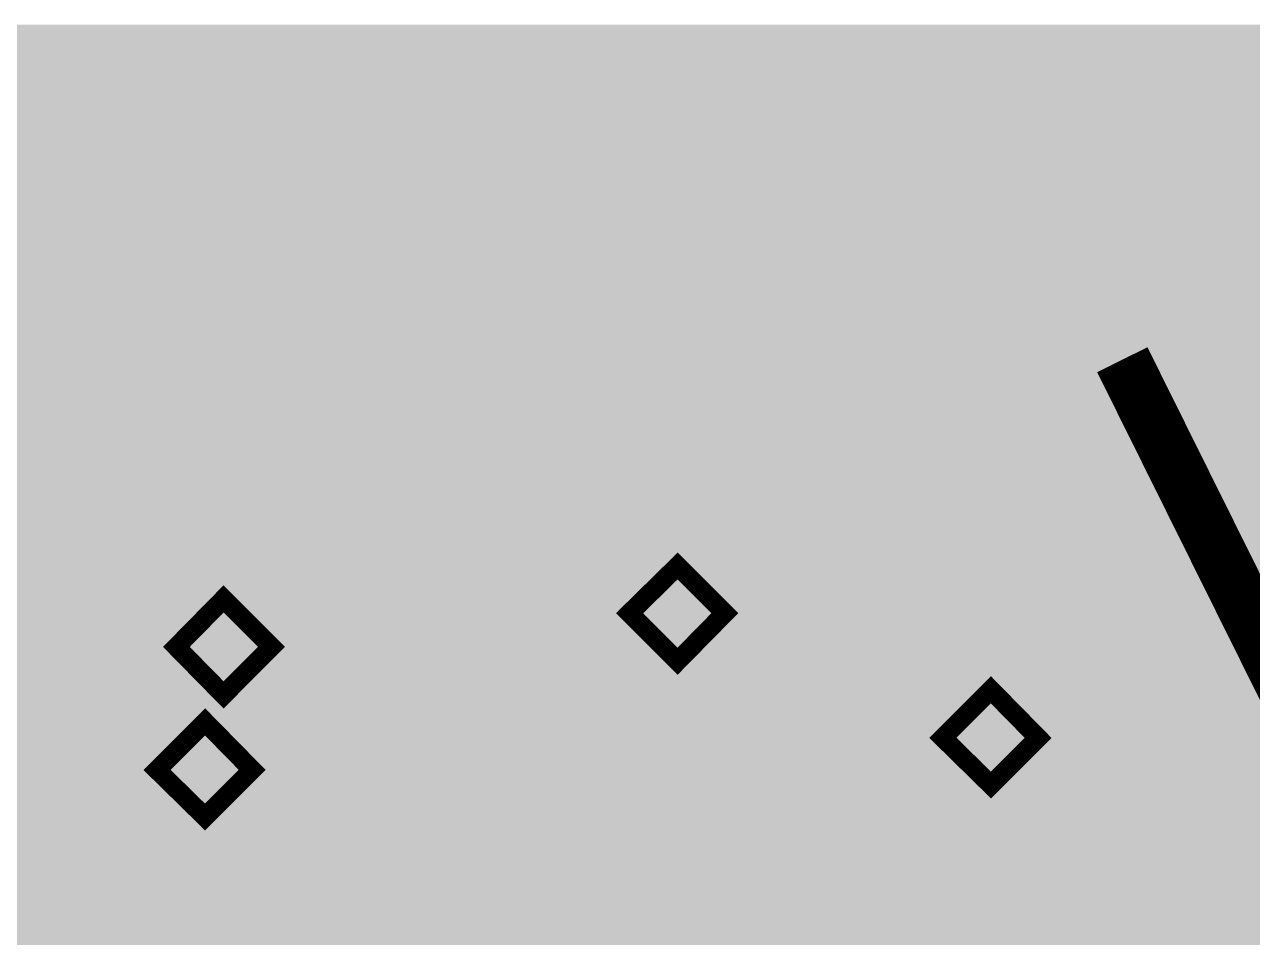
# Model space of a CAD drawing. Header units: millimetres. Extents: x 92 to 588, y 96 to 434.
# Drawn here: x 338.11 to 363.83, y 414.67 to 433.79 of the extents above; entities that cross this region are included whole.
import ezdxf

# ---------------------------------------------------------------- set-up
doc = ezdxf.new("R2010")
doc.units = ezdxf.units.MM
doc.layers.add('H', color=7, linetype='Continuous')
doc.layers.add('P', color=7, linetype='Continuous')

msp = doc.modelspace()

# ---------------------------------------------------------------- hatches: boundary and pattern name
at = {"layer": 'H', "linetype": 'Continuous'}
for points in [[(291.162, 223.903), (291.162, 433.788), (588.166, 433.788), (588.166, 223.903), (291.162, 223.903)], [(362.846, 423.222), (362.688, 423.257), (362.617, 423.275), (362.547, 423.31), (362.423, 423.398), (362.37, 423.451), (362.3, 423.522), (362.194, 423.716), (362.159, 423.822), (362.123, 423.945), (362.088, 424.245), (362.088, 424.404), (362.088, 424.563), (362.123, 424.88), (362.159, 425.021), (362.194, 425.145), (362.3, 425.392), (362.37, 425.48), (362.441, 425.586), (362.617, 425.727), (362.723, 425.797), (362.846, 425.85), (363.093, 425.903), (363.235, 425.903), (363.323, 425.903), (363.411, 425.903), (363.481, 425.886), (363.534, 425.868), (363.534, 425.533), (363.464, 425.568), (363.393, 425.586), (363.287, 425.603), (363.199, 425.603), (363.111, 425.603), (362.97, 425.568), (362.846, 425.515), (362.723, 425.445), (362.67, 425.392), (362.635, 425.339), (362.547, 425.198), (362.494, 425.039), (362.458, 424.845), (362.441, 424.739), (362.547, 424.563), (362.441, 424.492), (362.441, 424.457), (362.441, 424.422), (362.441, 424.192), (362.458, 423.981), (362.494, 423.892), (362.511, 423.822), (362.582, 423.698), (362.617, 423.645), (362.688, 423.575), (362.776, 423.54), (362.846, 423.504), (362.935, 423.504), (363.04, 423.504), (363.164, 423.557), (363.252, 423.61), (363.27, 423.645), (363.305, 423.681), (363.358, 423.787), (363.411, 423.945), (363.411, 424.086), (363.411, 424.175), (363.393, 424.298), (363.358, 424.369), (363.34, 424.422), (363.27, 424.51), (363.235, 424.545), (363.199, 424.58), (363.111, 424.616), (363.076, 424.616), (362.988, 424.633), (362.899, 424.633), (362.776, 424.633), (362.67, 424.598), (362.547, 424.563), (362.441, 424.739), (362.564, 424.827), (362.688, 424.88), (362.758, 424.898), (362.899, 424.915), (362.97, 424.915), (363.129, 424.915), (363.235, 424.898), (363.305, 424.88), (363.411, 424.81), (363.481, 424.774), (363.552, 424.704), (363.658, 424.58), (363.693, 424.492), (363.728, 424.404), (363.764, 424.21), (363.764, 424.104), (363.764, 424.016), (363.728, 423.822), (363.693, 423.734), (363.658, 423.663), (363.57, 423.522), (363.517, 423.451), (363.464, 423.398), (363.323, 423.31), (363.252, 423.275), (363.182, 423.257), (363.023, 423.222), (362.846, 423.222)], [(346.125, 422.287), (346.037, 422.287), (345.878, 422.323), (345.807, 422.34), (345.737, 422.375), (345.596, 422.464), (345.543, 422.517), (345.49, 422.587), (345.384, 422.781), (345.331, 422.887), (345.296, 423.01), (345.26, 423.31), (345.26, 423.645), (345.296, 423.945), (345.331, 424.086), (345.366, 424.21), (345.472, 424.457), (345.543, 424.563), (345.613, 424.651), (345.807, 424.81), (345.913, 424.863), (346.019, 424.915), (346.284, 424.968), (346.425, 424.968), (346.513, 424.968), (346.583, 424.968), (346.654, 424.951), (346.707, 424.933), (346.707, 424.598), (346.654, 424.633), (346.566, 424.651), (346.478, 424.668), (346.372, 424.668), (346.301, 424.668), (346.142, 424.651), (346.019, 424.58), (345.895, 424.51), (345.86, 424.457), (345.807, 424.404), (345.719, 424.263), (345.666, 424.104), (345.631, 423.91), (345.613, 423.804), (345.737, 423.628), (345.613, 423.557), (345.613, 423.522), (345.613, 423.487), (345.613, 423.451), (345.613, 423.398), (345.613, 423.275), (345.649, 423.046), (345.666, 422.958), (345.684, 422.887), (345.754, 422.763), (345.79, 422.711), (345.878, 422.64), (345.948, 422.605), (346.037, 422.569), (346.125, 422.569), (346.213, 422.569), (346.354, 422.622), (346.425, 422.675), (346.46, 422.711), (346.495, 422.763), (346.53, 422.852), (346.583, 423.028), (346.583, 423.169), (346.583, 423.24), (346.566, 423.381), (346.548, 423.434), (346.53, 423.487), (346.46, 423.575), (346.407, 423.61), (346.372, 423.645), (346.301, 423.681), (346.248, 423.681), (346.178, 423.698), (346.072, 423.698), (345.966, 423.698), (345.843, 423.663), (345.737, 423.628), (345.613, 423.804), (345.737, 423.892), (345.878, 423.945), (345.931, 423.963), (346.072, 423.981), (346.16, 423.981), (346.301, 423.981), (346.425, 423.963), (346.478, 423.945), (346.601, 423.875), (346.654, 423.839), (346.725, 423.787), (346.83, 423.645), (346.866, 423.557), (346.901, 423.487), (346.936, 423.293), (346.936, 423.169), (346.936, 423.081), (346.901, 422.887), (346.866, 422.816), (346.83, 422.728), (346.742, 422.587), (346.689, 422.534), (346.636, 422.464), (346.513, 422.375), (346.442, 422.34), (346.354, 422.323), (346.195, 422.287), (346.125, 422.287)], [(348.277, 422.34), (348.277, 423.222), (348.277, 423.504), (348.277, 424.51), (347.395, 423.504), (348.277, 423.504), (348.277, 423.222), (347.13, 423.222), (347.13, 423.593), (348.294, 424.915), (348.612, 424.915), (348.612, 423.504), (348.912, 423.504), (348.912, 423.222), (348.612, 423.222), (348.612, 422.34), (348.277, 422.34)], [(350.429, 422.34), (351.61, 424.616), (350.288, 424.616), (350.288, 424.915), (351.928, 424.915), (351.928, 424.527), (350.799, 422.34), (350.429, 422.34)], [(352.933, 422.287), (352.828, 422.287), (352.634, 422.305), (352.545, 422.323), (352.369, 422.375), (352.228, 422.446), (352.228, 422.816), (352.369, 422.728), (352.545, 422.658), (352.634, 422.622), (352.81, 422.587), (352.916, 422.587), (353.022, 422.587), (353.127, 422.622), (353.18, 422.64), (353.269, 422.693), (353.304, 422.728), (353.357, 422.816), (353.41, 422.905), (353.427, 422.94), (353.445, 423.063), (353.445, 423.134), (353.445, 423.204), (353.41, 423.31), (353.392, 423.363), (353.374, 423.398), (353.321, 423.469), (353.286, 423.504), (353.216, 423.557), (353.11, 423.575), (353.004, 423.593), (352.898, 423.593), (352.757, 423.593), (352.757, 423.875), (352.863, 423.875), (352.986, 423.892), (353.163, 423.945), (353.251, 423.998), (353.286, 424.016), (353.339, 424.086), (353.392, 424.21), (353.392, 424.316), (353.392, 424.369), (353.374, 424.439), (353.357, 424.492), (353.339, 424.51), (353.286, 424.58), (353.18, 424.633), (353.11, 424.651), (353.022, 424.668), (352.933, 424.668), (352.845, 424.668), (352.757, 424.651), (352.669, 424.633), (352.563, 424.598), (352.492, 424.563), (352.422, 424.527), (352.369, 424.492), (352.316, 424.457), (352.298, 424.81), (352.422, 424.88), (352.598, 424.933), (352.704, 424.951), (352.88, 424.968), (352.969, 424.968), (353.145, 424.968), (353.269, 424.933), (353.339, 424.915), (353.463, 424.863), (353.515, 424.827), (353.568, 424.792), (353.657, 424.686), (353.692, 424.633), (353.71, 424.563), (353.745, 424.422), (353.745, 424.351), (353.745, 424.245), (353.674, 424.069), (353.604, 423.981), (353.533, 423.91), (353.357, 423.804), (353.269, 423.769), (353.357, 423.734), (353.445, 423.698), (353.533, 423.645), (353.604, 423.575), (353.657, 423.54), (353.71, 423.451), (353.745, 423.398), (353.762, 423.328), (353.798, 423.187), (353.798, 423.099), (353.798, 423.01), (353.762, 422.852), (353.727, 422.781), (353.71, 422.711), (353.621, 422.587), (353.568, 422.517), (353.498, 422.464), (353.374, 422.375), (353.286, 422.34), (353.216, 422.323), (353.022, 422.287), (352.933, 422.287)], [(342.756, 421.635), (342.756, 422.005), (342.915, 422.164), (343.073, 422.323), (343.232, 422.464), (343.373, 422.622), (343.514, 422.781), (343.708, 423.046), (343.779, 423.152), (343.832, 423.24), (343.885, 423.451), (343.885, 423.54), (343.885, 423.645), (343.849, 423.734), (343.832, 423.769), (343.779, 423.839), (343.761, 423.875), (343.691, 423.928), (343.62, 423.945), (343.532, 423.981), (343.444, 423.981), (343.355, 423.981), (343.25, 423.945), (343.161, 423.928), (343.073, 423.892), (343.003, 423.857), (342.932, 423.822), (342.862, 423.787), (342.826, 423.751), (342.809, 424.122), (342.932, 424.175), (343.109, 424.228), (343.197, 424.245), (343.373, 424.28), (343.461, 424.28), (343.55, 424.28), (343.708, 424.245), (343.849, 424.21), (343.973, 424.139), (344.026, 424.086), (344.079, 424.033), (344.167, 423.928), (344.202, 423.787), (344.237, 423.645), (344.237, 423.557), (344.237, 423.416), (344.202, 423.293), (344.167, 423.152), (344.096, 423.046), (344.043, 422.94), (343.955, 422.816), (343.849, 422.711), (343.761, 422.605), (343.585, 422.428), (343.391, 422.234), (343.214, 422.058), (343.073, 421.934), (344.343, 421.934), (344.343, 421.635), (342.756, 421.635)], [(338.452, 421.582), (338.275, 421.599), (338.099, 421.617), (337.923, 421.67), (337.782, 421.74), (337.782, 422.093), (337.852, 422.076), (337.993, 421.987), (338.081, 421.97), (338.187, 421.934), (338.275, 421.899), (338.364, 421.882), (338.47, 421.882), (338.575, 421.899), (338.664, 421.917), (338.716, 421.934), (338.805, 422.005), (338.84, 422.04), (338.893, 422.128), (338.928, 422.217), (338.963, 422.323), (338.963, 422.464), (338.963, 422.534), (338.946, 422.64), (338.928, 422.693), (338.91, 422.728), (338.858, 422.799), (338.822, 422.834), (338.787, 422.869), (338.699, 422.905), (338.646, 422.922), (338.522, 422.958), (338.399, 422.958), (338.258, 422.958), (338.117, 422.94), (337.976, 422.905), (337.887, 422.887), (337.887, 424.228), (339.299, 424.228), (339.299, 423.928), (338.223, 423.928), (338.223, 423.24), (338.293, 423.24), (338.399, 423.24), (338.452, 423.24), (338.646, 423.24), (338.787, 423.204), (338.858, 423.187), (338.999, 423.134), (339.052, 423.081), (339.122, 423.028), (339.21, 422.905), (339.246, 422.834), (339.281, 422.763), (339.316, 422.569), (339.316, 422.464), (339.316, 422.375), (339.299, 422.199), (339.263, 422.111), (339.228, 422.04), (339.14, 421.899), (339.087, 421.846), (339.034, 421.776), (338.91, 421.688), (338.822, 421.652), (338.734, 421.617), (338.558, 421.582), (338.452, 421.582)], [(341.01, 421.635), (341.01, 421.899), (341.468, 421.899), (341.468, 423.628), (341.01, 423.628), (341.01, 423.875), (341.133, 423.875), (341.327, 423.91), (341.398, 423.945), (341.433, 423.963), (341.486, 424.016), (341.521, 424.139), (341.539, 424.228), (341.803, 424.228), (341.803, 421.899), (342.262, 421.899), (342.262, 421.635), (341.01, 421.635)], [(349.335, 422.34), (349.335, 422.834), (349.758, 422.834), (349.758, 422.34), (349.335, 422.34)], [(351.787, 420.453), (350.781, 421.458), (351.787, 422.446), (352.775, 421.458), (351.787, 420.453)], [(339.845, 421.635), (339.845, 422.128), (340.251, 422.128), (340.251, 421.635), (339.845, 421.635)], [(342.28, 419.747), (341.292, 420.753), (342.28, 421.758), (343.285, 420.753), (342.28, 419.747)], [(360.924, 418.266), (360.853, 418.283), (360.695, 418.301), (360.606, 418.336), (360.536, 418.371), (360.412, 418.46), (360.359, 418.513), (360.289, 418.583), (360.201, 418.777), (360.148, 418.883), (360.112, 419.006), (360.077, 419.289), (360.077, 419.465), (360.077, 419.624), (360.112, 419.941), (360.148, 420.065), (360.183, 420.206), (360.289, 420.435), (360.359, 420.541), (360.43, 420.647), (360.606, 420.788), (360.73, 420.858), (360.836, 420.894), (361.1, 420.964), (361.241, 420.964), (361.312, 420.964), (361.4, 420.947), (361.471, 420.947), (361.524, 420.929), (361.524, 420.594), (361.453, 420.612), (361.382, 420.647), (361.294, 420.664), (361.188, 420.664), (361.118, 420.664), (360.959, 420.629), (360.836, 420.576), (360.712, 420.488), (360.659, 420.453), (360.624, 420.382), (360.536, 420.259), (360.483, 420.082), (360.448, 419.906), (360.43, 419.8), (360.536, 419.624), (360.43, 419.553), (360.43, 419.483), (360.43, 419.253), (360.448, 419.042), (360.483, 418.953), (360.5, 418.883), (360.571, 418.742), (360.606, 418.707), (360.677, 418.636), (360.765, 418.583), (360.836, 418.565), (360.941, 418.565), (361.03, 418.565), (361.171, 418.618), (361.241, 418.671), (361.277, 418.707), (361.294, 418.742), (361.347, 418.83), (361.4, 419.006), (361.4, 419.148), (361.4, 419.236), (361.382, 419.359), (361.365, 419.412), (361.33, 419.465), (361.277, 419.571), (361.224, 419.606), (361.188, 419.624), (361.118, 419.659), (361.065, 419.677), (360.977, 419.694), (360.889, 419.694), (360.765, 419.694), (360.659, 419.659), (360.536, 419.624), (360.43, 419.8), (360.553, 419.871), (360.695, 419.924), (360.747, 419.959), (360.889, 419.977), (360.977, 419.977), (361.118, 419.977), (361.241, 419.941), (361.294, 419.924), (361.418, 419.871), (361.471, 419.818), (361.541, 419.765), (361.647, 419.641), (361.682, 419.553), (361.718, 419.465), (361.753, 419.271), (361.753, 419.165), (361.753, 419.059), (361.718, 418.883), (361.682, 418.795), (361.647, 418.724), (361.559, 418.583), (361.506, 418.513), (361.453, 418.46), (361.312, 418.371), (361.241, 418.336), (361.171, 418.301), (361.012, 418.283), (360.924, 418.266)], [(362.776, 418.266), (362.582, 418.283), (362.405, 418.318), (362.229, 418.354), (362.088, 418.424), (362.088, 418.795), (362.159, 418.759), (362.229, 418.724), (362.3, 418.689), (362.388, 418.654), (362.494, 418.618), (362.582, 418.601), (362.67, 418.583), (362.776, 418.583), (362.882, 418.583), (362.97, 418.618), (363.023, 418.636), (363.111, 418.689), (363.146, 418.724), (363.199, 418.812), (363.252, 418.918), (363.27, 419.024), (363.27, 419.148), (363.27, 419.218), (363.252, 419.324), (363.235, 419.377), (363.217, 419.412), (363.164, 419.5), (363.129, 419.518), (363.093, 419.553), (363.005, 419.606), (362.952, 419.624), (362.829, 419.641), (362.705, 419.641), (362.564, 419.641), (362.423, 419.624), (362.3, 419.606), (362.194, 419.588), (362.194, 420.911), (363.623, 420.911), (363.623, 420.612), (362.529, 420.612), (362.529, 419.924), (362.6, 419.924), (362.652, 419.924), (362.705, 419.941), (362.758, 419.941), (362.952, 419.924), (363.093, 419.906), (363.164, 419.888), (363.305, 419.818), (363.358, 419.765), (363.429, 419.73), (363.517, 419.606), (363.57, 419.536), (363.587, 419.447), (363.623, 419.271), (363.623, 419.148), (363.623, 419.059), (363.605, 418.883), (363.57, 418.795), (363.534, 418.724), (363.446, 418.583), (363.411, 418.53), (363.34, 418.477), (363.217, 418.371), (363.129, 418.336), (363.04, 418.318), (362.864, 418.283), (362.776, 418.266)], [(358.349, 417.86), (357.343, 418.848), (358.349, 419.853), (359.336, 418.848), (358.349, 417.86)], [(341.891, 417.19), (340.886, 418.177), (341.891, 419.183), (342.879, 418.177), (341.891, 417.19)], [(350.464, 415.373), (350.376, 415.373), (350.217, 415.408), (350.146, 415.426), (350.076, 415.461), (349.952, 415.549), (349.882, 415.602), (349.829, 415.673), (349.723, 415.867), (349.67, 415.973), (349.653, 416.096), (349.6, 416.396), (349.6, 416.555), (349.6, 416.731), (349.635, 417.031), (349.67, 417.172), (349.705, 417.295), (349.811, 417.542), (349.882, 417.648), (349.952, 417.736), (350.146, 417.895), (350.252, 417.948), (350.358, 418.001), (350.623, 418.054), (350.764, 418.054), (350.852, 418.054), (350.923, 418.054), (350.993, 418.036), (351.064, 418.019), (351.064, 417.683), (350.993, 417.719), (350.905, 417.736), (350.817, 417.754), (350.711, 417.754), (350.64, 417.754), (350.482, 417.736), (350.358, 417.666), (350.252, 417.595), (350.199, 417.542), (350.146, 417.489), (350.058, 417.348), (350.005, 417.19), (349.97, 416.996), (349.952, 416.89), (350.076, 416.713), (349.952, 416.643), (349.952, 416.608), (349.952, 416.572), (349.952, 416.361), (349.988, 416.131), (350.005, 416.043), (350.041, 415.973), (350.094, 415.849), (350.129, 415.796), (350.217, 415.726), (350.288, 415.69), (350.376, 415.655), (350.464, 415.655), (350.57, 415.655), (350.693, 415.708), (350.764, 415.761), (350.799, 415.796), (350.834, 415.849), (350.87, 415.937), (350.923, 416.114), (350.923, 416.255), (350.923, 416.325), (350.905, 416.466), (350.887, 416.519), (350.87, 416.572), (350.799, 416.66), (350.746, 416.696), (350.711, 416.731), (350.64, 416.766), (350.605, 416.766), (350.517, 416.784), (350.429, 416.784), (350.305, 416.784), (350.182, 416.749), (350.076, 416.713), (349.952, 416.89), (350.076, 416.978), (350.217, 417.031), (350.27, 417.048), (350.429, 417.066), (350.499, 417.066), (350.64, 417.066), (350.764, 417.048), (350.817, 417.031), (350.94, 416.96), (350.993, 416.925), (351.064, 416.872), (351.17, 416.731), (351.205, 416.643), (351.24, 416.572), (351.275, 416.378), (351.275, 416.255), (351.275, 416.167), (351.24, 415.973), (351.205, 415.902), (351.187, 415.814), (351.099, 415.673), (351.028, 415.62), (350.975, 415.549), (350.852, 415.461), (350.781, 415.426), (350.711, 415.408), (350.552, 415.373), (350.464, 415.373)], [(352.298, 415.373), (352.104, 415.373), (351.928, 415.408), (351.752, 415.461), (351.61, 415.514), (351.61, 415.884), (351.681, 415.849), (351.752, 415.814), (351.84, 415.778), (351.928, 415.743), (352.016, 415.708), (352.104, 415.69), (352.193, 415.673), (352.298, 415.673), (352.404, 415.673), (352.51, 415.708), (352.545, 415.726), (352.634, 415.796), (352.669, 415.831), (352.739, 415.902), (352.775, 416.008), (352.792, 416.114), (352.81, 416.255), (352.81, 416.308), (352.792, 416.431), (352.775, 416.466), (352.739, 416.519), (352.686, 416.59), (352.651, 416.625), (352.616, 416.643), (352.528, 416.696), (352.475, 416.713), (352.369, 416.731), (352.228, 416.731), (352.087, 416.731), (351.946, 416.713), (351.822, 416.696), (351.716, 416.678), (351.716, 418.001), (353.145, 418.001), (353.145, 417.701), (352.051, 417.701), (352.051, 417.013), (352.122, 417.031), (352.175, 417.031), (352.245, 417.031), (352.298, 417.031), (352.475, 417.031), (352.634, 416.996), (352.686, 416.978), (352.828, 416.907), (352.898, 416.872), (352.951, 416.819), (353.057, 416.696), (353.092, 416.625), (353.127, 416.555), (353.145, 416.361), (353.163, 416.255), (353.145, 416.149), (353.127, 415.973), (353.092, 415.902), (353.057, 415.814), (352.986, 415.69), (352.933, 415.62), (352.88, 415.567), (352.739, 415.479), (352.651, 415.443), (352.581, 415.408), (352.387, 415.373), (352.298, 415.373)], [(355.42, 415.373), (355.315, 415.373), (355.121, 415.408), (354.98, 415.496), (354.838, 415.62), (354.785, 415.708), (354.75, 415.796), (354.662, 415.99), (354.627, 416.255), (354.591, 416.555), (354.591, 416.713), (354.591, 416.89), (354.627, 417.19), (354.662, 417.437), (354.75, 417.648), (354.803, 417.736), (354.856, 417.807), (354.98, 417.93), (355.138, 418.019), (355.315, 418.054), (355.42, 418.054), (355.42, 417.772), (355.35, 417.772), (355.226, 417.736), (355.174, 417.701), (355.138, 417.666), (355.068, 417.56), (355.032, 417.507), (355.015, 417.437), (354.98, 417.26), (354.962, 417.172), (354.944, 416.96), (354.944, 416.713), (354.944, 416.466), (354.962, 416.255), (354.98, 416.167), (355.015, 416.008), (355.032, 415.937), (355.068, 415.867), (355.138, 415.761), (355.174, 415.726), (355.226, 415.69), (355.35, 415.655), (355.491, 415.655), (355.615, 415.69), (355.65, 415.726), (355.703, 415.761), (355.773, 415.867), (355.809, 415.937), (355.826, 415.99), (355.861, 416.167), (355.879, 416.255), (355.897, 416.466), (355.897, 416.713), (355.897, 416.978), (355.879, 417.172), (355.861, 417.278), (355.826, 417.437), (355.791, 417.507), (355.773, 417.56), (355.703, 417.666), (355.65, 417.701), (355.615, 417.736), (355.491, 417.772), (355.42, 417.772), (355.42, 418.054), (355.526, 418.054), (355.703, 418.019), (355.861, 417.93), (355.985, 417.807), (356.038, 417.719), (356.091, 417.631), (356.161, 417.437), (356.214, 417.172), (356.25, 416.89), (356.25, 416.713), (356.25, 416.555), (356.214, 416.237), (356.161, 415.99), (356.091, 415.778), (356.038, 415.69), (355.985, 415.62), (355.861, 415.496), (355.703, 415.408), (355.526, 415.373), (355.42, 415.373)], [(356.585, 415.426), (356.585, 415.778), (356.761, 415.955), (356.902, 416.096), (357.061, 416.255), (357.202, 416.413), (357.343, 416.572), (357.555, 416.819), (357.608, 416.925), (357.661, 417.031), (357.714, 417.225), (357.714, 417.331), (357.714, 417.437), (357.678, 417.525), (357.661, 417.56), (357.625, 417.631), (357.59, 417.666), (357.52, 417.701), (357.449, 417.736), (357.361, 417.754), (357.273, 417.754), (357.184, 417.754), (357.096, 417.736), (356.99, 417.719), (356.902, 417.683), (356.832, 417.648), (356.761, 417.613), (356.708, 417.578), (356.655, 417.542), (356.638, 417.913), (356.761, 417.966), (356.937, 418.019), (357.026, 418.036), (357.22, 418.054), (357.396, 418.054), (357.555, 418.036), (357.696, 417.983), (357.819, 417.913), (357.872, 417.878), (357.908, 417.825), (357.996, 417.701), (358.049, 417.578), (358.066, 417.437), (358.066, 417.348), (358.066, 417.207), (358.031, 417.066), (357.996, 416.943), (357.943, 416.837), (357.872, 416.713), (357.784, 416.608), (357.696, 416.502), (357.59, 416.396), (357.431, 416.219), (357.22, 416.025), (357.043, 415.849), (356.902, 415.726), (358.172, 415.726), (358.172, 415.426), (356.585, 415.426)], [(340.586, 414.703), (340.427, 414.738), (340.357, 414.755), (340.286, 414.791), (340.145, 414.879), (340.092, 414.932), (340.039, 415.02), (339.934, 415.196), (339.881, 415.32), (339.845, 415.443), (339.81, 415.726), (339.81, 416.061), (339.845, 416.361), (339.881, 416.502), (339.916, 416.643), (340.022, 416.872), (340.092, 416.978), (340.163, 417.066), (340.357, 417.225), (340.463, 417.278), (340.569, 417.331), (340.833, 417.384), (340.974, 417.384), (341.062, 417.384), (341.133, 417.384), (341.204, 417.366), (341.256, 417.348), (341.256, 417.031), (341.204, 417.048), (341.115, 417.066), (341.027, 417.084), (340.921, 417.084), (340.851, 417.084), (340.692, 417.066), (340.569, 417.013), (340.463, 416.925), (340.41, 416.872), (340.357, 416.819), (340.269, 416.678), (340.216, 416.519), (340.18, 416.325), (340.163, 416.219), (340.286, 416.043), (340.163, 415.99), (340.163, 415.937), (340.163, 415.902), (340.163, 415.867), (340.163, 415.814), (340.163, 415.69), (340.198, 415.479), (340.216, 415.39), (340.233, 415.302), (340.304, 415.179), (340.339, 415.143), (340.427, 415.055), (340.498, 415.02), (340.586, 414.985), (340.674, 414.985), (340.763, 414.985), (340.904, 415.038), (340.974, 415.108), (341.01, 415.143), (341.045, 415.179), (341.08, 415.267), (341.133, 415.443), (341.133, 415.584), (341.133, 415.655), (341.115, 415.796), (341.098, 415.849), (341.08, 415.902), (341.01, 415.99), (340.957, 416.025), (340.921, 416.061), (340.851, 416.096), (340.798, 416.114), (340.727, 416.114), (340.621, 416.131), (340.516, 416.114), (340.392, 416.096), (340.286, 416.043), (340.163, 416.219), (340.286, 416.308), (340.427, 416.361), (340.48, 416.378), (340.621, 416.413), (340.71, 416.413), (340.851, 416.396), (340.974, 416.378), (341.027, 416.361), (341.151, 416.308), (341.204, 416.255), (341.274, 416.202), (341.38, 416.061), (341.415, 415.99), (341.45, 415.902), (341.486, 415.708), (341.486, 415.602), (341.486, 415.496), (341.45, 415.32), (341.415, 415.232), (341.38, 415.143), (341.292, 415.002), (341.239, 414.949), (341.186, 414.897), (341.062, 414.791), (340.992, 414.773), (340.904, 414.738), (340.745, 414.703), (340.586, 414.703)], [(342.509, 414.703), (342.315, 414.703), (342.138, 414.738), (341.962, 414.791), (341.821, 414.844), (341.821, 415.214), (341.891, 415.179), (341.962, 415.143), (342.05, 415.108), (342.138, 415.073), (342.227, 415.055), (342.315, 415.02), (342.403, 415.002), (342.509, 415.002), (342.615, 415.002), (342.703, 415.038), (342.756, 415.055), (342.844, 415.126), (342.879, 415.161), (342.932, 415.249), (342.985, 415.338), (343.003, 415.443), (343.02, 415.584), (343.003, 415.655), (342.985, 415.761), (342.95, 415.849), (342.897, 415.92), (342.862, 415.955), (342.826, 415.99), (342.738, 416.025), (342.685, 416.043), (342.579, 416.061), (342.438, 416.078), (342.297, 416.078), (342.156, 416.043), (342.033, 416.025), (341.927, 416.008), (341.927, 417.348), (343.355, 417.348), (343.355, 417.031), (342.262, 417.031), (342.262, 416.343), (342.332, 416.361), (342.456, 416.361), (342.509, 416.361), (342.685, 416.361), (342.844, 416.325), (342.897, 416.308), (343.038, 416.255), (343.109, 416.202), (343.161, 416.149), (343.267, 416.025), (343.303, 415.955), (343.32, 415.884), (343.355, 415.69), (343.373, 415.584), (343.355, 415.496), (343.338, 415.32), (343.303, 415.232), (343.267, 415.161), (343.197, 415.02), (343.144, 414.949), (343.073, 414.897), (342.95, 414.808), (342.862, 414.773), (342.791, 414.738), (342.597, 414.703), (342.509, 414.703)], [(345.86, 414.755), (345.86, 415.655), (345.86, 415.92), (345.86, 416.943), (344.996, 415.92), (345.86, 415.92), (345.86, 415.655), (344.731, 415.655), (344.731, 416.008), (345.878, 417.348), (346.195, 417.348), (346.195, 415.92), (346.513, 415.92), (346.513, 415.655), (346.195, 415.655), (346.195, 414.755), (345.86, 414.755)], [(346.936, 414.755), (348.118, 417.031), (346.777, 417.031), (346.777, 417.348), (348.418, 417.348), (348.418, 416.96), (347.289, 414.755), (346.936, 414.755)], [(359.636, 413.627), (359.477, 413.644), (359.407, 413.679), (359.336, 413.715), (359.195, 413.803), (359.142, 413.856), (359.089, 413.926), (358.984, 414.12), (358.931, 414.226), (358.895, 414.35), (358.86, 414.632), (358.86, 414.808), (358.86, 414.967), (358.895, 415.285), (358.931, 415.408), (358.966, 415.549), (359.072, 415.778), (359.142, 415.884), (359.213, 415.99), (359.407, 416.131), (359.513, 416.202), (359.619, 416.237), (359.883, 416.308), (360.024, 416.308), (360.112, 416.308), (360.183, 416.29), (360.254, 416.29), (360.324, 416.272), (360.324, 415.937), (360.254, 415.955), (360.165, 415.99), (360.077, 416.008), (359.971, 416.008), (359.901, 416.008), (359.742, 415.973), (359.619, 415.92), (359.513, 415.849), (359.46, 415.796), (359.407, 415.726), (359.319, 415.602), (359.266, 415.443), (359.23, 415.249), (359.213, 415.143), (359.336, 414.967), (359.213, 414.897), (359.213, 414.861), (359.213, 414.826), (359.213, 414.597), (359.248, 414.385), (359.266, 414.297), (359.301, 414.226), (359.354, 414.103), (359.389, 414.05), (359.477, 413.979), (359.548, 413.926), (359.636, 413.909), (359.724, 413.909), (359.813, 413.909), (359.954, 413.962), (360.024, 414.015), (360.06, 414.05), (360.095, 414.085), (360.13, 414.173), (360.183, 414.35), (360.183, 414.491), (360.183, 414.579), (360.165, 414.703), (360.148, 414.755), (360.13, 414.808), (360.06, 414.914), (360.007, 414.949), (359.971, 414.967), (359.901, 415.002), (359.865, 415.02), (359.777, 415.038), (359.689, 415.038), (359.566, 415.038), (359.442, 415.002), (359.336, 414.967), (359.213, 415.143), (359.336, 415.214), (359.477, 415.267), (359.53, 415.302), (359.689, 415.32), (359.76, 415.32), (359.901, 415.32), (360.024, 415.285), (360.077, 415.267), (360.201, 415.214), (360.254, 415.161), (360.324, 415.108), (360.43, 414.985), (360.465, 414.897), (360.5, 414.808), (360.536, 414.614), (360.536, 414.508), (360.536, 414.42), (360.5, 414.226), (360.465, 414.138), (360.448, 414.068), (360.342, 413.926), (360.289, 413.856), (360.236, 413.803), (360.112, 413.715), (360.042, 413.679), (359.971, 413.644), (359.813, 413.627), (359.636, 413.627)], [(361.559, 413.627), (361.365, 413.627), (361.188, 413.662), (361.012, 413.697), (360.871, 413.768), (360.871, 414.138), (360.941, 414.103), (361.012, 414.068), (361.1, 414.032), (361.188, 413.997), (361.277, 413.962), (361.365, 413.944), (361.453, 413.926), (361.559, 413.926), (361.665, 413.926), (361.77, 413.962), (361.806, 413.979), (361.894, 414.032), (361.929, 414.068), (362, 414.156), (362.035, 414.262), (362.053, 414.367), (362.07, 414.491), (362.07, 414.561), (362.053, 414.667), (362.035, 414.72), (362, 414.773), (361.947, 414.844), (361.912, 414.861), (361.876, 414.897), (361.788, 414.949), (361.735, 414.967), (361.629, 414.985), (361.488, 414.985), (361.347, 414.985), (361.206, 414.967), (361.083, 414.949), (360.977, 414.932), (360.977, 416.255), (362.405, 416.255), (362.405, 415.955), (361.312, 415.955), (361.312, 415.267), (361.382, 415.267), (361.435, 415.267), (361.506, 415.285), (361.559, 415.285), (361.735, 415.267), (361.894, 415.249), (361.947, 415.232), (362.088, 415.161), (362.159, 415.126), (362.211, 415.073), (362.317, 414.949), (362.353, 414.879), (362.388, 414.791), (362.405, 414.614), (362.423, 414.491), (362.405, 414.403), (362.388, 414.226), (362.353, 414.156), (362.317, 414.068), (362.247, 413.926), (362.194, 413.873), (362.141, 413.821), (362, 413.715), (361.912, 413.679), (361.841, 413.662), (361.647, 413.627), (361.559, 413.627)], [(353.674, 415.426), (353.674, 415.92), (354.098, 415.92), (354.098, 415.426), (353.674, 415.426)], [(343.885, 414.755), (343.885, 415.249), (344.308, 415.249), (344.308, 414.755), (343.885, 414.755)]]:
    msp.add_hatch(color=7, dxfattribs=at).paths.add_polyline_path(points)

# ---------------------------------------------------------------- linework, layer by layer
at = {"layer": 'P', "color": 7}
for points, const_width in [([(361.1, 426.768), (364.875, 419.165), (457.938, 234.874), (581.234, 279.624)], 1.176), ([(361.1, 426.768), (364.875, 419.165), (457.938, 234.874), (581.234, 279.624)], 0.26), ([(361.1, 426.768), (364.875, 419.165), (457.938, 234.874), (581.234, 279.624)], 0.26), ([(350.781, 421.458), (351.787, 420.453), (352.775, 421.458), (351.787, 422.446), (350.781, 421.458), (350.781, 421.458)], 0.4), ([(341.292, 420.753), (342.28, 419.747), (343.285, 420.753), (342.28, 421.758), (341.292, 420.753), (341.292, 420.753)], 0.4), ([(357.343, 418.848), (358.349, 417.86), (359.336, 418.848), (358.349, 419.853), (357.343, 418.848), (357.343, 418.848)], 0.4), ([(340.886, 418.177), (341.891, 417.19), (342.879, 418.177), (341.891, 419.183), (340.886, 418.177), (340.886, 418.177)], 0.4)]:
    msp.add_lwpolyline(points, dxfattribs=dict(at, const_width=const_width))

doc.saveas('drawing.dxf')
